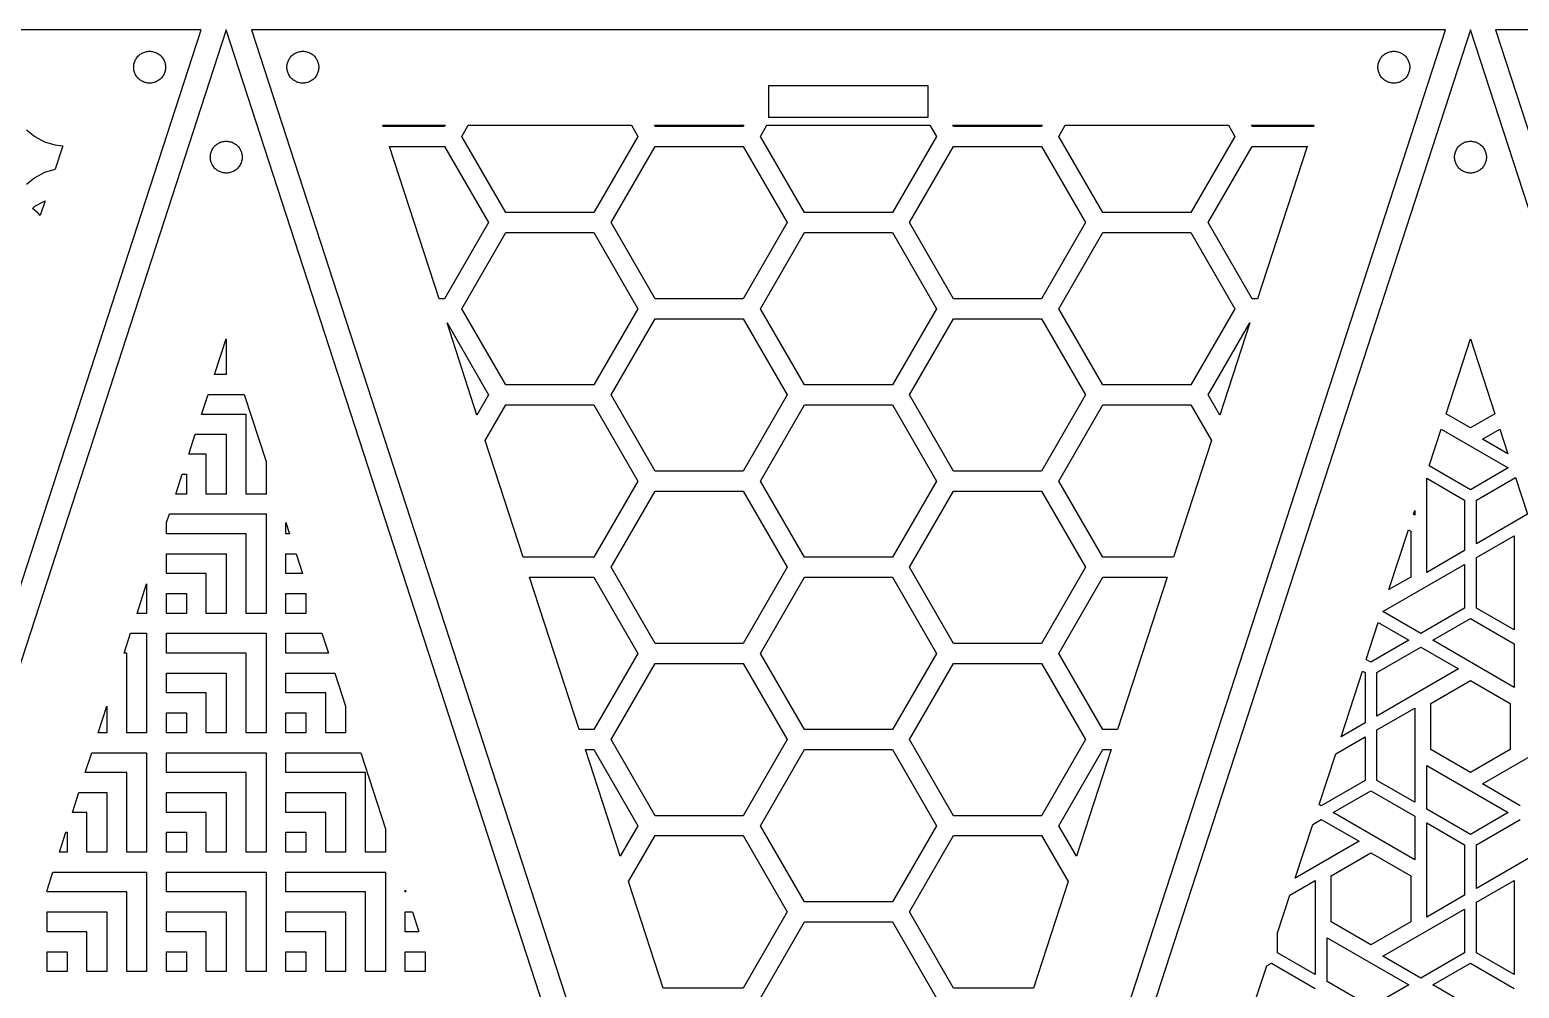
# Model space of a CAD drawing. Header units: metres. Extents: x 20 to 1108, y 20 to 485.
# Drawn here: x 539.2 to 726.4, y 130.4 to 250.8 of the extents above; entities that cross this region are included whole.
import ezdxf

# ---------------------------------------------------------------- set-up
doc = ezdxf.new("R2010")
doc.units = ezdxf.units.M

msp = doc.modelspace()

# ---------------------------------------------------------------- linework, layer by layer
for p, q in [((560.772, 250.826), (410.772, 250.826)), ((485.772, 20.0001), (560.772, 250.826)), ((563.926, 250.826), (488.926, 20)), ((638.926, 20), (563.926, 250.826)), ((717.081, 250.826), (567.081, 250.826)), ((567.081, 250.826), (642.081, 20.0001)), ((642.081, 20.0001), (717.081, 250.826)), ((720.235, 250.826), (645.235, 20)), ((795.235, 20), (720.235, 250.826)), ((873.389, 250.826), (723.389, 250.826)), ((723.389, 250.826), (798.389, 20.0001)), ((552.49, 246.976), (552.547, 247.087)), ((552.547, 247.087), (552.611, 247.195)), ((552.611, 247.195), (552.682, 247.3)), ((552.682, 247.3), (552.758, 247.399)), ((552.758, 247.399), (552.842, 247.493)), ((552.842, 247.493), (552.931, 247.582)), ((552.931, 247.582), (553.025, 247.665)), ((553.025, 247.665), (553.124, 247.742)), ((553.124, 247.742), (553.228, 247.813)), ((553.228, 247.813), (553.336, 247.877)), ((553.336, 247.877), (553.449, 247.934)), ((553.449, 247.934), (553.564, 247.984)), ((553.564, 247.984), (553.682, 248.026)), ((553.682, 248.026), (553.802, 248.062)), ((553.802, 248.062), (553.925, 248.089)), ((553.925, 248.089), (554.049, 248.109)), ((554.049, 248.109), (554.174, 248.12)), ((554.174, 248.12), (554.3, 248.124)), ((554.3, 248.124), (554.425, 248.12)), ((554.425, 248.12), (554.55, 248.109)), ((554.55, 248.109), (554.674, 248.089)), ((554.674, 248.089), (554.797, 248.062)), ((554.797, 248.062), (554.917, 248.026)), ((554.917, 248.026), (555.036, 247.984)), ((555.036, 247.984), (555.152, 247.934)), ((555.152, 247.934), (555.263, 247.877)), ((555.263, 247.877), (555.372, 247.813)), ((555.372, 247.813), (555.475, 247.742)), ((555.475, 247.742), (555.575, 247.665)), ((555.575, 247.665), (555.669, 247.582)), ((555.669, 247.582), (555.757, 247.493)), ((555.757, 247.493), (555.841, 247.399)), ((555.841, 247.399), (555.917, 247.3)), ((555.917, 247.3), (555.989, 247.195)), ((555.989, 247.195), (556.052, 247.087)), ((556.052, 247.087), (556.11, 246.976)), ((571.743, 246.976), (571.8, 247.087)), ((571.8, 247.087), (571.864, 247.195)), ((571.864, 247.195), (571.935, 247.3)), ((571.935, 247.3), (572.011, 247.399)), ((572.011, 247.399), (572.095, 247.493)), ((572.095, 247.493), (572.183, 247.582)), ((572.183, 247.582), (572.278, 247.665)), ((572.278, 247.665), (572.378, 247.742)), ((572.378, 247.742), (572.481, 247.813)), ((572.481, 247.813), (572.589, 247.877)), ((572.589, 247.877), (572.701, 247.934)), ((572.701, 247.934), (572.817, 247.984)), ((572.817, 247.984), (572.935, 248.026)), ((572.935, 248.026), (573.055, 248.062)), ((573.055, 248.062), (573.178, 248.089)), ((573.178, 248.089), (573.302, 248.109)), ((573.302, 248.109), (573.427, 248.12)), ((573.427, 248.12), (573.552, 248.124)), ((573.552, 248.124), (573.678, 248.12)), ((573.678, 248.12), (573.803, 248.109)), ((573.803, 248.109), (573.927, 248.089)), ((573.927, 248.089), (574.05, 248.062)), ((574.05, 248.062), (574.171, 248.026)), ((574.171, 248.026), (574.289, 247.984)), ((574.289, 247.984), (574.404, 247.934)), ((574.404, 247.934), (574.516, 247.877)), ((574.516, 247.877), (574.625, 247.813)), ((574.625, 247.813), (574.728, 247.742)), ((574.728, 247.742), (574.828, 247.665)), ((574.828, 247.665), (574.922, 247.582)), ((574.922, 247.582), (575.01, 247.493)), ((575.01, 247.493), (575.094, 247.399)), ((575.094, 247.399), (575.171, 247.3)), ((575.171, 247.3), (575.242, 247.195)), ((575.242, 247.195), (575.305, 247.087)), ((575.305, 247.087), (575.363, 246.976)), ((708.798, 246.976), (708.856, 247.087)), ((708.856, 247.087), (708.92, 247.195)), ((708.92, 247.195), (708.991, 247.3)), ((708.991, 247.3), (709.067, 247.399)), ((709.067, 247.399), (709.151, 247.493)), ((709.151, 247.493), (709.24, 247.582)), ((709.24, 247.582), (709.334, 247.665)), ((709.334, 247.665), (709.433, 247.742)), ((709.433, 247.742), (709.537, 247.813)), ((709.537, 247.813), (709.645, 247.877)), ((709.645, 247.877), (709.757, 247.934)), ((709.757, 247.934), (709.873, 247.984)), ((709.873, 247.984), (709.991, 248.026)), ((709.991, 248.026), (710.111, 248.062)), ((710.111, 248.062), (710.234, 248.089)), ((710.234, 248.089), (710.358, 248.109)), ((710.358, 248.109), (710.483, 248.12)), ((710.483, 248.12), (710.609, 248.124)), ((710.609, 248.124), (710.734, 248.12)), ((710.734, 248.12), (710.859, 248.109)), ((710.859, 248.109), (710.983, 248.089)), ((710.983, 248.089), (711.106, 248.062)), ((711.106, 248.062), (711.226, 248.026)), ((711.226, 248.026), (711.344, 247.984)), ((711.344, 247.984), (711.461, 247.934)), ((711.461, 247.934), (711.572, 247.877)), ((711.572, 247.877), (711.68, 247.813)), ((711.68, 247.813), (711.784, 247.742)), ((711.784, 247.742), (711.883, 247.665)), ((711.883, 247.665), (711.978, 247.582)), ((711.978, 247.582), (712.066, 247.493)), ((712.066, 247.493), (712.15, 247.399)), ((712.15, 247.399), (712.226, 247.3)), ((712.226, 247.3), (712.297, 247.195)), ((712.297, 247.195), (712.361, 247.087)), ((712.361, 247.087), (712.419, 246.976)), ((552.3, 246.124), (552.304, 246.249)), ((552.304, 245.998), (552.3, 246.124)), ((552.304, 246.249), (552.316, 246.375)), ((552.316, 245.873), (552.304, 245.998)), ((552.316, 246.375), (552.335, 246.499)), ((552.335, 245.749), (552.316, 245.873)), ((552.335, 246.499), (552.363, 246.621)), ((552.363, 245.627), (552.335, 245.749)), ((552.363, 246.621), (552.398, 246.742)), ((552.398, 245.506), (552.363, 245.627)), ((552.398, 246.742), (552.44, 246.86)), ((552.44, 245.388), (552.398, 245.506)), ((552.44, 246.86), (552.49, 246.976)), ((552.49, 245.273), (552.44, 245.388)), ((552.547, 245.16), (552.49, 245.273)), ((552.611, 245.052), (552.547, 245.16)), ((556.052, 245.16), (555.989, 245.052)), ((556.11, 245.273), (556.052, 245.16)), ((556.11, 246.976), (556.16, 246.86)), ((556.16, 245.388), (556.11, 245.273)), ((556.16, 246.86), (556.202, 246.742)), ((556.202, 245.506), (556.16, 245.388)), ((556.202, 246.742), (556.237, 246.621)), ((556.237, 245.627), (556.202, 245.506)), ((556.237, 246.621), (556.264, 246.499)), ((556.264, 245.749), (556.237, 245.627)), ((556.264, 246.499), (556.284, 246.375)), ((556.284, 245.873), (556.264, 245.749)), ((556.284, 246.375), (556.295, 246.249)), ((556.295, 245.998), (556.284, 245.873)), ((556.295, 246.249), (556.3, 246.124)), ((556.3, 246.124), (556.295, 245.998)), ((571.552, 246.124), (571.557, 246.249)), ((571.557, 245.998), (571.552, 246.124)), ((571.557, 246.249), (571.569, 246.375)), ((571.569, 245.873), (571.557, 245.998)), ((571.569, 246.375), (571.589, 246.499)), ((571.589, 245.749), (571.569, 245.873)), ((571.589, 246.499), (571.616, 246.621)), ((571.616, 245.627), (571.589, 245.749)), ((571.616, 246.621), (571.651, 246.742)), ((571.651, 245.506), (571.616, 245.627)), ((571.651, 246.742), (571.693, 246.86)), ((571.693, 245.388), (571.651, 245.506)), ((571.693, 246.86), (571.743, 246.976)), ((571.743, 245.273), (571.693, 245.388)), ((571.8, 245.16), (571.743, 245.273)), ((571.864, 245.052), (571.8, 245.16)), ((575.305, 245.16), (575.242, 245.052)), ((575.363, 245.273), (575.305, 245.16)), ((575.363, 246.976), (575.413, 246.86)), ((575.413, 245.388), (575.363, 245.273)), ((575.413, 246.86), (575.455, 246.742)), ((575.455, 245.506), (575.413, 245.388)), ((575.455, 246.742), (575.49, 246.621)), ((575.49, 245.627), (575.455, 245.506)), ((575.49, 246.621), (575.517, 246.499)), ((575.517, 245.749), (575.49, 245.627)), ((575.517, 246.499), (575.537, 246.375)), ((575.537, 245.873), (575.517, 245.749)), ((575.537, 246.375), (575.548, 246.249)), ((575.548, 245.998), (575.537, 245.873)), ((575.548, 246.249), (575.552, 246.124)), ((575.552, 246.124), (575.548, 245.998)), ((708.609, 246.124), (708.613, 246.249)), ((708.613, 245.998), (708.609, 246.124)), ((708.613, 246.249), (708.625, 246.375)), ((708.625, 245.873), (708.613, 245.998)), ((708.625, 246.375), (708.644, 246.499)), ((708.644, 245.749), (708.625, 245.873)), ((708.644, 246.499), (708.672, 246.621)), ((708.672, 245.627), (708.644, 245.749)), ((708.672, 246.621), (708.707, 246.742)), ((708.707, 245.506), (708.672, 245.627)), ((708.707, 246.742), (708.749, 246.86)), ((708.749, 245.388), (708.707, 245.506)), ((708.749, 246.86), (708.798, 246.976)), ((708.798, 245.273), (708.749, 245.388)), ((708.856, 245.16), (708.798, 245.273)), ((708.92, 245.052), (708.856, 245.16)), ((712.361, 245.16), (712.297, 245.052)), ((712.419, 245.273), (712.361, 245.16)), ((712.419, 246.976), (712.468, 246.86)), ((712.468, 245.388), (712.419, 245.273)), ((712.468, 246.86), (712.51, 246.742)), ((712.51, 245.506), (712.468, 245.388)), ((712.51, 246.742), (712.546, 246.621)), ((712.546, 245.627), (712.51, 245.506)), ((712.546, 246.621), (712.573, 246.499)), ((712.573, 245.749), (712.546, 245.627)), ((712.573, 246.499), (712.592, 246.375)), ((712.592, 245.873), (712.573, 245.749)), ((712.592, 246.375), (712.604, 246.249)), ((712.604, 245.998), (712.592, 245.873)), ((712.604, 246.249), (712.609, 246.124)), ((712.609, 246.124), (712.604, 245.998)), ((552.682, 244.948), (552.611, 245.052)), ((552.758, 244.849), (552.682, 244.948)), ((552.842, 244.755), (552.758, 244.849)), ((552.931, 244.666), (552.842, 244.755)), ((553.025, 244.583), (552.931, 244.666)), ((553.124, 244.506), (553.025, 244.583)), ((553.228, 244.436), (553.124, 244.506)), ((553.336, 244.371), (553.228, 244.436)), ((553.449, 244.315), (553.336, 244.371)), ((553.564, 244.265), (553.449, 244.315)), ((553.682, 244.222), (553.564, 244.265)), ((553.802, 244.187), (553.682, 244.222)), ((553.925, 244.159), (553.802, 244.187)), ((554.049, 244.14), (553.925, 244.159)), ((554.174, 244.128), (554.049, 244.14)), ((554.3, 244.124), (554.174, 244.128)), ((554.425, 244.128), (554.3, 244.124)), ((554.55, 244.14), (554.425, 244.128)), ((554.674, 244.159), (554.55, 244.14)), ((554.797, 244.187), (554.674, 244.159)), ((554.917, 244.222), (554.797, 244.187)), ((555.036, 244.265), (554.917, 244.222)), ((555.152, 244.315), (555.036, 244.265)), ((555.263, 244.371), (555.152, 244.315)), ((555.372, 244.436), (555.263, 244.371)), ((555.475, 244.506), (555.372, 244.436)), ((555.575, 244.583), (555.475, 244.506)), ((555.669, 244.666), (555.575, 244.583)), ((555.757, 244.755), (555.669, 244.666)), ((555.841, 244.849), (555.757, 244.755)), ((555.917, 244.948), (555.841, 244.849)), ((555.989, 245.052), (555.917, 244.948)), ((571.935, 244.948), (571.864, 245.052)), ((572.011, 244.849), (571.935, 244.948)), ((572.095, 244.755), (572.011, 244.849)), ((572.183, 244.666), (572.095, 244.755)), ((572.278, 244.583), (572.183, 244.666)), ((572.378, 244.506), (572.278, 244.583)), ((572.481, 244.436), (572.378, 244.506)), ((572.589, 244.371), (572.481, 244.436)), ((572.701, 244.315), (572.589, 244.371)), ((572.817, 244.265), (572.701, 244.315)), ((572.935, 244.222), (572.817, 244.265)), ((573.055, 244.187), (572.935, 244.222)), ((573.178, 244.159), (573.055, 244.187)), ((573.302, 244.14), (573.178, 244.159)), ((573.427, 244.128), (573.302, 244.14)), ((573.552, 244.124), (573.427, 244.128)), ((573.678, 244.128), (573.552, 244.124)), ((573.803, 244.14), (573.678, 244.128)), ((573.927, 244.159), (573.803, 244.14)), ((574.05, 244.187), (573.927, 244.159)), ((574.171, 244.222), (574.05, 244.187)), ((574.289, 244.265), (574.171, 244.222)), ((574.404, 244.315), (574.289, 244.265)), ((574.516, 244.371), (574.404, 244.315)), ((574.625, 244.436), (574.516, 244.371)), ((574.728, 244.506), (574.625, 244.436)), ((574.828, 244.583), (574.728, 244.506)), ((574.922, 244.666), (574.828, 244.583)), ((575.01, 244.755), (574.922, 244.666)), ((575.094, 244.849), (575.01, 244.755)), ((575.171, 244.948), (575.094, 244.849)), ((575.242, 245.052), (575.171, 244.948)), ((632.081, 239.826), (632.081, 243.826)), ((632.081, 243.826), (652.081, 243.826)), ((652.081, 243.826), (652.081, 239.826)), ((708.991, 244.948), (708.92, 245.052)), ((709.067, 244.849), (708.991, 244.948)), ((709.151, 244.755), (709.067, 244.849)), ((709.24, 244.666), (709.151, 244.755)), ((709.334, 244.583), (709.24, 244.666)), ((709.433, 244.506), (709.334, 244.583)), ((709.537, 244.436), (709.433, 244.506)), ((709.645, 244.371), (709.537, 244.436)), ((709.757, 244.315), (709.645, 244.371)), ((709.873, 244.265), (709.757, 244.315)), ((709.991, 244.222), (709.873, 244.265)), ((710.111, 244.187), (709.991, 244.222)), ((710.234, 244.159), (710.111, 244.187)), ((710.358, 244.14), (710.234, 244.159)), ((710.483, 244.128), (710.358, 244.14)), ((710.609, 244.124), (710.483, 244.128)), ((710.734, 244.128), (710.609, 244.124)), ((710.859, 244.14), (710.734, 244.128)), ((710.983, 244.159), (710.859, 244.14)), ((711.106, 244.187), (710.983, 244.159)), ((711.226, 244.222), (711.106, 244.187)), ((711.344, 244.265), (711.226, 244.222)), ((711.461, 244.315), (711.344, 244.265)), ((711.572, 244.371), (711.461, 244.315)), ((711.68, 244.436), (711.572, 244.371)), ((711.784, 244.506), (711.68, 244.436)), ((711.883, 244.583), (711.784, 244.506)), ((711.978, 244.666), (711.883, 244.583)), ((712.066, 244.755), (711.978, 244.666)), ((712.15, 244.849), (712.066, 244.755)), ((712.226, 244.948), (712.15, 244.849)), ((712.297, 245.052), (712.226, 244.948)), ((652.081, 239.826), (632.081, 239.826)), ((538.822, 238.276), (539.883, 237.406)), ((583.645, 238.679), (583.597, 238.826)), ((583.597, 238.826), (591.444, 238.826)), ((591.359, 238.679), (583.645, 238.679)), ((591.444, 238.826), (591.359, 238.679)), ((593.524, 237.429), (594.331, 238.826)), ((594.331, 238.826), (614.831, 238.826)), ((614.831, 238.826), (615.637, 237.429)), ((617.802, 238.679), (617.717, 238.826)), ((617.717, 238.826), (628.944, 238.826)), ((628.859, 238.679), (617.802, 238.679)), ((628.944, 238.826), (628.859, 238.679)), ((631.024, 237.429), (631.831, 238.826)), ((631.831, 238.826), (652.331, 238.826)), ((652.331, 238.826), (653.137, 237.429)), ((655.302, 238.679), (655.217, 238.826)), ((655.217, 238.826), (666.444, 238.826)), ((666.359, 238.679), (655.302, 238.679)), ((666.444, 238.826), (666.359, 238.679)), ((668.524, 237.429), (669.331, 238.826)), ((669.331, 238.826), (689.831, 238.826)), ((689.831, 238.826), (690.637, 237.429)), ((692.802, 238.679), (692.717, 238.826)), ((692.717, 238.826), (700.564, 238.826)), ((700.516, 238.679), (692.802, 238.679)), ((700.564, 238.826), (700.516, 238.679)), ((539.883, 237.406), (541.093, 236.759)), ((541.093, 236.759), (542.407, 236.36)), ((542.407, 236.36), (543.421, 236.261)), ((543.421, 236.261), (542.458, 233.297)), ((562.117, 235.678), (562.173, 235.79)), ((562.173, 235.79), (562.238, 235.898)), ((562.238, 235.898), (562.308, 236.002)), ((562.308, 236.002), (562.385, 236.101)), ((562.385, 236.101), (562.468, 236.195)), ((562.468, 236.195), (562.557, 236.284)), ((562.557, 236.284), (562.652, 236.367)), ((562.652, 236.367), (562.751, 236.444)), ((562.751, 236.444), (562.855, 236.515)), ((562.855, 236.515), (562.962, 236.579)), ((562.962, 236.579), (563.075, 236.636)), ((563.075, 236.636), (563.19, 236.686)), ((563.19, 236.686), (563.308, 236.728)), ((563.308, 236.728), (563.429, 236.763)), ((563.429, 236.763), (563.551, 236.791)), ((563.551, 236.791), (563.675, 236.81)), ((563.675, 236.81), (563.8, 236.822)), ((563.8, 236.822), (563.926, 236.826)), ((563.926, 236.826), (564.052, 236.822)), ((564.052, 236.822), (564.177, 236.81)), ((564.177, 236.81), (564.301, 236.791)), ((564.301, 236.791), (564.423, 236.763)), ((564.423, 236.763), (564.544, 236.728)), ((564.544, 236.728), (564.663, 236.686)), ((564.663, 236.686), (564.778, 236.636)), ((564.778, 236.636), (564.89, 236.579)), ((564.89, 236.579), (564.998, 236.515)), ((564.998, 236.515), (565.102, 236.444)), ((565.102, 236.444), (565.201, 236.367)), ((565.201, 236.367), (565.295, 236.284)), ((565.295, 236.284), (565.384, 236.195)), ((565.384, 236.195), (565.467, 236.101)), ((565.467, 236.101), (565.544, 236.002)), ((565.544, 236.002), (565.615, 235.898)), ((565.615, 235.898), (565.679, 235.79)), ((565.679, 235.79), (565.736, 235.678)), ((590.679, 217.028), (584.458, 236.178)), ((584.458, 236.178), (591.359, 236.178)), ((591.359, 236.178), (596.887, 226.604)), ((599.052, 227.854), (593.524, 237.429)), ((615.637, 237.429), (610.109, 227.854)), ((612.274, 226.604), (617.802, 236.178)), ((617.802, 236.178), (628.859, 236.178)), ((628.859, 236.178), (634.387, 226.604)), ((636.552, 227.854), (631.024, 237.429)), ((653.137, 237.429), (647.609, 227.854)), ((649.774, 226.604), (655.302, 236.178)), ((655.302, 236.178), (666.359, 236.178)), ((666.359, 236.178), (671.887, 226.604)), ((674.052, 227.854), (668.524, 237.429)), ((690.637, 237.429), (685.109, 227.854)), ((687.274, 226.604), (692.802, 236.178)), ((692.802, 236.178), (699.704, 236.178)), ((699.704, 236.178), (693.482, 217.028)), ((718.426, 235.678), (718.482, 235.79)), ((718.482, 235.79), (718.547, 235.898)), ((718.547, 235.898), (718.617, 236.002)), ((718.617, 236.002), (718.694, 236.101)), ((718.694, 236.101), (718.777, 236.195)), ((718.777, 236.195), (718.866, 236.284)), ((718.866, 236.284), (718.961, 236.367)), ((718.961, 236.367), (719.059, 236.444)), ((719.059, 236.444), (719.164, 236.515)), ((719.164, 236.515), (719.271, 236.579)), ((719.271, 236.579), (719.384, 236.636)), ((719.384, 236.636), (719.499, 236.686)), ((719.499, 236.686), (719.617, 236.728)), ((719.617, 236.728), (719.738, 236.763)), ((719.738, 236.763), (719.86, 236.791)), ((719.86, 236.791), (719.984, 236.81)), ((719.984, 236.81), (720.109, 236.822)), ((720.109, 236.822), (720.235, 236.826)), ((720.235, 236.826), (720.361, 236.822)), ((720.361, 236.822), (720.486, 236.81)), ((720.486, 236.81), (720.61, 236.791)), ((720.61, 236.791), (720.732, 236.763)), ((720.732, 236.763), (720.853, 236.728)), ((720.853, 236.728), (720.971, 236.686)), ((720.971, 236.686), (721.087, 236.636)), ((721.087, 236.636), (721.199, 236.579)), ((721.199, 236.579), (721.306, 236.515)), ((721.306, 236.515), (721.411, 236.444)), ((721.411, 236.444), (721.51, 236.367)), ((721.51, 236.367), (721.604, 236.284)), ((721.604, 236.284), (721.693, 236.195)), ((721.693, 236.195), (721.776, 236.101)), ((721.776, 236.101), (721.853, 236.002)), ((721.853, 236.002), (721.924, 235.898)), ((721.924, 235.898), (721.988, 235.79)), ((721.988, 235.79), (722.045, 235.678)), ((561.926, 234.826), (561.93, 234.952)), ((561.93, 234.701), (561.926, 234.826)), ((561.93, 234.952), (561.942, 235.077)), ((561.942, 234.576), (561.93, 234.701)), ((561.942, 235.077), (561.961, 235.201)), ((561.961, 234.451), (561.942, 234.576)), ((561.961, 235.201), (561.989, 235.324)), ((561.989, 234.329), (561.961, 234.451)), ((561.989, 235.324), (562.024, 235.444)), ((562.024, 234.208), (561.989, 234.329)), ((562.024, 235.444), (562.067, 235.562)), ((562.067, 234.09), (562.024, 234.208)), ((562.067, 235.562), (562.117, 235.678)), ((562.117, 233.975), (562.067, 234.09)), ((562.173, 233.863), (562.117, 233.975)), ((565.736, 233.975), (565.679, 233.863)), ((565.736, 235.678), (565.786, 235.562)), ((565.786, 234.09), (565.736, 233.975)), ((565.786, 235.562), (565.829, 235.444)), ((565.829, 234.208), (565.786, 234.09)), ((565.829, 235.444), (565.864, 235.324)), ((565.864, 234.329), (565.829, 234.208)), ((565.864, 235.324), (565.891, 235.201)), ((565.891, 234.451), (565.864, 234.329)), ((565.891, 235.201), (565.911, 235.077)), ((565.911, 234.576), (565.891, 234.451)), ((565.911, 235.077), (565.922, 234.952)), ((565.922, 234.701), (565.911, 234.576)), ((565.922, 234.952), (565.926, 234.826)), ((565.926, 234.826), (565.922, 234.701)), ((718.235, 234.826), (718.239, 234.952)), ((718.239, 234.701), (718.235, 234.826)), ((718.239, 234.952), (718.251, 235.077)), ((718.251, 234.576), (718.239, 234.701)), ((718.251, 235.077), (718.27, 235.201)), ((718.27, 234.451), (718.251, 234.576)), ((718.27, 235.201), (718.298, 235.324)), ((718.298, 234.329), (718.27, 234.451)), ((718.298, 235.324), (718.333, 235.444)), ((718.333, 234.208), (718.298, 234.329)), ((718.333, 235.444), (718.376, 235.562)), ((718.376, 234.09), (718.333, 234.208)), ((718.376, 235.562), (718.426, 235.678)), ((718.426, 233.975), (718.376, 234.09)), ((718.482, 233.863), (718.426, 233.975)), ((722.045, 233.975), (721.988, 233.863)), ((722.045, 235.678), (722.094, 235.562)), ((722.094, 234.09), (722.045, 233.975)), ((722.094, 235.562), (722.137, 235.444)), ((722.137, 234.208), (722.094, 234.09)), ((722.137, 235.444), (722.173, 235.324)), ((722.173, 234.329), (722.137, 234.208)), ((722.173, 235.324), (722.2, 235.201)), ((722.2, 234.451), (722.173, 234.329)), ((722.2, 235.201), (722.219, 235.077)), ((722.219, 234.576), (722.2, 234.451)), ((722.219, 235.077), (722.231, 234.952)), ((722.231, 234.701), (722.219, 234.576)), ((722.231, 234.952), (722.235, 234.826)), ((722.235, 234.826), (722.231, 234.701)), ((539.883, 232.246), (538.822, 231.376)), ((541.093, 232.894), (539.883, 232.246)), ((542.407, 233.292), (541.093, 232.894)), ((542.458, 233.297), (542.407, 233.292)), ((562.238, 233.755), (562.173, 233.863)), ((562.308, 233.651), (562.238, 233.755)), ((562.385, 233.551), (562.308, 233.651)), ((562.468, 233.457), (562.385, 233.551)), ((562.557, 233.368), (562.468, 233.457)), ((562.652, 233.285), (562.557, 233.368)), ((562.751, 233.208), (562.652, 233.285)), ((562.855, 233.138), (562.751, 233.208)), ((562.962, 233.074), (562.855, 233.138)), ((563.075, 233.017), (562.962, 233.074)), ((563.19, 232.967), (563.075, 233.017)), ((563.308, 232.924), (563.19, 232.967)), ((563.429, 232.889), (563.308, 232.924)), ((563.551, 232.862), (563.429, 232.889)), ((563.675, 232.842), (563.551, 232.862)), ((563.8, 232.83), (563.675, 232.842)), ((563.926, 232.826), (563.8, 232.83)), ((564.052, 232.83), (563.926, 232.826)), ((564.177, 232.842), (564.052, 232.83)), ((564.301, 232.862), (564.177, 232.842)), ((564.423, 232.889), (564.301, 232.862)), ((564.544, 232.924), (564.423, 232.889)), ((564.663, 232.967), (564.544, 232.924)), ((564.778, 233.017), (564.663, 232.967)), ((564.89, 233.074), (564.778, 233.017)), ((564.998, 233.138), (564.89, 233.074)), ((565.102, 233.208), (564.998, 233.138)), ((565.201, 233.285), (565.102, 233.208)), ((565.295, 233.368), (565.201, 233.285)), ((565.384, 233.457), (565.295, 233.368)), ((565.467, 233.551), (565.384, 233.457)), ((565.544, 233.651), (565.467, 233.551)), ((565.615, 233.755), (565.544, 233.651)), ((565.679, 233.863), (565.615, 233.755)), ((718.547, 233.755), (718.482, 233.863)), ((718.617, 233.651), (718.547, 233.755)), ((718.694, 233.551), (718.617, 233.651)), ((718.777, 233.457), (718.694, 233.551)), ((718.866, 233.368), (718.777, 233.457)), ((718.961, 233.285), (718.866, 233.368)), ((719.059, 233.208), (718.961, 233.285)), ((719.164, 233.138), (719.059, 233.208)), ((719.271, 233.074), (719.164, 233.138)), ((719.384, 233.017), (719.271, 233.074)), ((719.499, 232.967), (719.384, 233.017)), ((719.617, 232.924), (719.499, 232.967)), ((719.738, 232.889), (719.617, 232.924)), ((719.86, 232.862), (719.738, 232.889)), ((719.984, 232.842), (719.86, 232.862)), ((720.109, 232.83), (719.984, 232.842)), ((720.235, 232.826), (720.109, 232.83)), ((720.361, 232.83), (720.235, 232.826)), ((720.486, 232.842), (720.361, 232.83)), ((720.61, 232.862), (720.486, 232.842)), ((720.732, 232.889), (720.61, 232.862)), ((720.853, 232.924), (720.732, 232.889)), ((720.971, 232.967), (720.853, 232.924)), ((721.087, 233.017), (720.971, 232.967)), ((721.199, 233.074), (721.087, 233.017)), ((721.306, 233.138), (721.199, 233.074)), ((721.411, 233.208), (721.306, 233.138)), ((721.51, 233.285), (721.411, 233.208)), ((721.604, 233.368), (721.51, 233.285)), ((721.693, 233.457), (721.604, 233.368)), ((721.776, 233.551), (721.693, 233.457)), ((721.853, 233.651), (721.776, 233.551)), ((721.924, 233.755), (721.853, 233.651)), ((721.988, 233.863), (721.924, 233.755)), ((539.572, 228.391), (539.883, 228.647)), ((540.322, 227.776), (539.572, 228.391)), ((539.883, 228.647), (541.093, 229.293)), ((541.164, 229.315), (540.568, 227.476)), ((541.093, 229.293), (541.164, 229.315)), ((540.568, 227.476), (540.322, 227.776)), ((596.887, 226.604), (591.359, 217.028)), ((610.109, 227.854), (599.052, 227.854)), ((617.802, 217.028), (612.274, 226.604)), ((634.387, 226.604), (628.859, 217.028)), ((647.609, 227.854), (636.552, 227.854)), ((655.302, 217.028), (649.774, 226.604)), ((671.887, 226.604), (666.359, 217.028)), ((685.109, 227.854), (674.052, 227.854)), ((692.802, 217.028), (687.274, 226.604)), ((593.524, 215.778), (599.052, 225.353)), ((599.052, 225.353), (610.109, 225.353)), ((610.109, 225.353), (615.637, 215.778)), ((631.024, 215.778), (636.552, 225.353)), ((636.552, 225.353), (647.609, 225.353)), ((647.609, 225.353), (653.137, 215.778)), ((668.524, 215.778), (674.052, 225.353)), ((674.052, 225.353), (685.109, 225.353)), ((685.109, 225.353), (690.637, 215.778)), ((591.359, 217.028), (590.679, 217.028)), ((599.052, 206.203), (593.524, 215.778)), ((615.637, 215.778), (610.109, 206.203)), ((628.859, 217.028), (617.802, 217.028)), ((636.552, 206.203), (631.024, 215.778)), ((653.137, 215.778), (647.609, 206.203)), ((666.359, 217.028), (655.302, 217.028)), ((674.052, 206.203), (668.524, 215.778)), ((690.637, 215.778), (685.109, 206.203)), ((693.482, 217.028), (692.802, 217.028)), ((591.665, 213.999), (596.887, 204.952)), ((595.425, 202.422), (591.665, 213.999)), ((612.274, 204.952), (617.802, 214.527)), ((617.802, 214.527), (628.859, 214.527)), ((628.859, 214.527), (634.387, 204.952)), ((649.774, 204.952), (655.302, 214.527)), ((655.302, 214.527), (666.359, 214.527)), ((666.359, 214.527), (671.887, 204.952)), ((687.274, 204.952), (692.497, 213.999)), ((692.497, 213.999), (688.736, 202.422)), ((562.466, 207.5), (563.926, 211.993)), ((563.926, 211.993), (563.926, 207.5)), ((717.18, 202.593), (720.235, 211.993)), ((720.235, 211.993), (723.29, 202.593)), ((563.926, 207.5), (562.466, 207.5)), ((610.109, 206.203), (599.052, 206.203)), ((647.609, 206.203), (636.552, 206.203)), ((685.109, 206.203), (674.052, 206.203)), ((560.841, 202.5), (561.654, 205)), ((561.654, 205), (566.199, 205)), ((566.199, 205), (568.926, 196.605)), ((596.887, 204.952), (595.425, 202.422)), ((617.802, 195.378), (612.274, 204.952)), ((634.387, 204.952), (628.859, 195.378)), ((655.302, 195.378), (649.774, 204.952)), ((671.887, 204.952), (666.359, 195.378)), ((688.736, 202.422), (687.274, 204.952)), ((566.426, 202.5), (560.841, 202.5)), ((566.426, 192.5), (566.426, 202.5)), ((596.465, 199.222), (599.052, 203.702)), ((599.052, 203.702), (610.109, 203.702)), ((610.109, 203.702), (615.637, 194.127)), ((631.024, 194.127), (636.552, 203.702)), ((636.552, 203.702), (647.609, 203.702)), ((647.609, 203.702), (653.137, 194.127)), ((668.524, 194.127), (674.052, 203.702)), ((674.052, 203.702), (685.109, 203.702)), ((685.109, 203.702), (687.696, 199.222)), ((720.235, 200.83), (717.18, 202.593)), ((723.29, 202.593), (720.235, 200.83)), ((715.049, 196.03), (716.549, 200.648)), ((716.549, 200.648), (724.984, 195.777)), ((721.735, 199.386), (723.922, 200.648)), ((723.922, 200.648), (724.931, 197.54)), ((559.217, 197.5), (560.03, 200)), ((560.03, 200), (563.926, 200)), ((563.926, 200), (563.926, 192.5)), ((601.232, 184.553), (596.465, 199.222)), ((687.696, 199.222), (682.929, 184.553)), ((724.931, 197.54), (721.735, 199.386)), ((561.426, 197.5), (559.217, 197.5)), ((561.426, 192.5), (561.426, 197.5)), ((568.926, 196.605), (568.926, 192.5)), ((557.592, 192.5), (558.405, 195)), ((558.405, 195), (558.926, 195)), ((558.926, 195), (558.926, 192.5)), ((628.859, 195.378), (617.802, 195.378)), ((666.359, 195.378), (655.302, 195.378)), ((720.235, 193.035), (715.049, 196.03)), ((724.984, 195.777), (720.235, 193.035)), ((615.637, 194.127), (610.109, 184.553)), ((612.274, 183.302), (617.802, 192.877)), ((617.802, 192.877), (628.859, 192.877)), ((628.859, 192.877), (634.387, 183.302)), ((636.552, 184.553), (631.024, 194.127)), ((653.137, 194.127), (647.609, 184.553)), ((649.774, 183.302), (655.302, 192.877)), ((655.302, 192.877), (666.359, 192.877)), ((666.359, 192.877), (671.887, 183.302)), ((674.052, 184.553), (668.524, 194.127)), ((714.735, 194.477), (719.485, 191.735)), ((714.735, 182.643), (714.735, 194.477)), ((720.985, 191.735), (725.896, 194.57)), ((725.896, 194.57), (727.396, 189.952)), ((558.926, 192.5), (557.592, 192.5)), ((563.926, 192.5), (561.426, 192.5)), ((568.926, 192.5), (566.426, 192.5)), ((719.485, 191.735), (719.485, 185.385)), ((720.986, 186.251), (720.985, 191.735)), ((556.426, 188.911), (556.78, 190)), ((556.78, 190), (568.926, 190)), ((568.926, 190), (568.926, 177.5)), ((713.074, 189.952), (713.235, 190.449)), ((713.235, 189.859), (713.074, 189.952)), ((713.235, 190.449), (713.235, 189.859)), ((727.396, 189.952), (720.986, 186.251)), ((556.426, 187.5), (556.426, 188.911)), ((566.426, 187.5), (556.426, 187.5)), ((566.426, 177.5), (566.426, 187.5)), ((571.426, 187.5), (571.426, 188.911)), ((571.426, 188.911), (571.884, 187.5)), ((571.884, 187.5), (571.426, 187.5)), ((709.998, 180.485), (712.441, 188.007)), ((712.441, 188.007), (712.735, 187.838)), ((712.735, 187.838), (712.735, 182.066)), ((720.985, 184.519), (725.735, 187.261)), ((725.735, 187.261), (725.735, 175.426)), ((719.485, 185.385), (714.735, 182.643)), ((556.426, 182.5), (556.426, 185)), ((556.426, 185), (563.926, 185)), ((563.926, 185), (563.926, 177.5)), ((571.426, 182.5), (571.426, 185)), ((571.426, 185), (572.697, 185)), ((572.697, 185), (573.509, 182.5)), ((610.109, 184.553), (601.232, 184.553)), ((647.609, 184.553), (636.552, 184.553)), ((682.929, 184.553), (674.052, 184.553)), ((709.235, 177.735), (719.484, 183.652)), ((719.484, 183.652), (719.485, 178.168)), ((720.985, 178.168), (720.985, 184.519)), ((561.426, 182.5), (556.426, 182.5)), ((561.426, 177.5), (561.426, 182.5)), ((573.509, 182.5), (571.426, 182.5)), ((608.266, 162.901), (602.045, 182.052)), ((602.045, 182.052), (610.109, 182.052)), ((610.109, 182.052), (615.637, 172.477)), ((617.802, 173.727), (612.274, 183.302)), ((634.387, 183.302), (628.859, 173.727)), ((631.024, 172.477), (636.552, 182.052)), ((636.552, 182.052), (647.609, 182.052)), ((647.609, 182.052), (653.137, 172.477)), ((655.302, 173.727), (649.774, 183.302)), ((671.887, 183.302), (666.359, 173.727)), ((668.524, 172.477), (674.052, 182.052)), ((674.052, 182.052), (682.117, 182.052)), ((682.117, 182.052), (675.895, 162.901)), ((712.735, 182.066), (709.998, 180.485)), ((552.718, 177.5), (553.926, 181.216)), ((553.926, 181.216), (553.926, 177.5)), ((556.426, 177.5), (556.426, 180)), ((556.426, 180), (558.926, 180)), ((558.926, 180), (558.926, 177.5)), ((571.426, 177.5), (571.426, 180)), ((571.426, 180), (573.926, 180)), ((573.926, 180), (573.926, 177.5)), ((719.485, 178.168), (713.985, 174.993)), ((725.735, 175.426), (720.985, 178.168)), ((553.926, 177.5), (552.718, 177.5)), ((558.926, 177.5), (556.426, 177.5)), ((563.926, 177.5), (561.426, 177.5)), ((568.926, 177.5), (566.426, 177.5)), ((573.926, 177.5), (571.426, 177.5)), ((707.15, 171.722), (708.651, 176.34)), ((708.651, 176.34), (712.484, 174.127)), ((713.985, 174.993), (709.235, 177.735)), ((715.486, 174.126), (720.235, 176.868)), ((720.235, 176.868), (725.735, 173.693)), ((551.094, 172.5), (551.907, 175)), ((551.907, 175), (553.926, 175)), ((553.926, 175), (553.926, 162.5)), ((556.426, 172.5), (556.426, 175)), ((556.426, 175), (568.926, 175)), ((568.926, 175), (568.926, 162.5)), ((571.426, 172.5), (571.426, 175)), ((571.426, 175), (575.946, 175)), ((575.946, 175), (576.758, 172.5)), ((712.484, 174.127), (707.735, 171.384)), ((725.735, 168.209), (715.486, 174.126)), ((551.426, 172.5), (551.094, 172.5)), ((551.426, 162.5), (551.426, 172.5)), ((566.426, 172.5), (556.426, 172.5)), ((566.426, 162.5), (566.426, 172.5)), ((576.758, 172.5), (571.426, 172.5)), ((615.637, 172.477), (610.109, 162.901)), ((628.859, 173.727), (617.802, 173.727)), ((636.552, 162.901), (631.024, 172.477)), ((653.137, 172.477), (647.609, 162.901)), ((666.359, 173.727), (655.302, 173.727)), ((674.052, 162.901), (668.524, 172.477)), ((708.485, 170.085), (713.985, 173.26)), ((713.985, 173.26), (718.735, 170.518)), ((725.735, 173.693), (725.735, 168.209)), ((612.274, 161.651), (617.802, 171.226)), ((617.802, 171.226), (628.859, 171.226)), ((628.859, 171.226), (634.387, 161.651)), ((649.774, 161.651), (655.302, 171.226)), ((655.302, 171.226), (666.359, 171.226)), ((666.359, 171.226), (671.887, 161.651)), ((707.735, 171.384), (707.15, 171.722)), ((718.735, 170.518), (708.486, 164.6)), ((556.426, 167.5), (556.426, 170)), ((556.426, 170), (563.926, 170)), ((563.926, 170), (563.926, 162.5)), ((571.426, 167.5), (571.426, 170)), ((571.426, 170), (577.571, 170)), ((577.571, 170), (578.926, 165.828)), ((703.994, 162.007), (706.676, 170.263)), ((706.676, 170.263), (706.985, 170.085)), ((706.985, 170.085), (706.985, 163.734)), ((708.486, 164.6), (708.485, 170.085)), ((715.235, 166.187), (720.235, 169.074)), ((720.235, 169.074), (725.235, 166.188)), ((561.426, 167.5), (556.426, 167.5)), ((561.426, 162.5), (561.426, 167.5)), ((576.426, 167.5), (571.426, 167.5)), ((576.426, 162.5), (576.426, 167.5)), ((547.845, 162.5), (548.926, 165.828)), ((548.926, 165.828), (548.926, 162.5)), ((556.426, 162.5), (556.426, 165)), ((556.426, 165), (558.926, 165)), ((558.926, 165), (558.926, 162.5)), ((571.426, 162.5), (571.426, 165)), ((571.426, 165), (573.926, 165)), ((573.926, 165), (573.926, 162.5)), ((578.926, 165.828), (578.926, 162.5)), ((708.485, 162.868), (713.235, 165.61)), ((713.235, 165.61), (713.235, 153.775)), ((715.235, 160.414), (715.235, 166.187)), ((725.235, 166.188), (725.235, 160.415)), ((610.109, 162.901), (608.266, 162.901)), ((647.609, 162.901), (636.552, 162.901)), ((675.895, 162.901), (674.052, 162.901)), ((706.985, 163.734), (703.994, 162.007)), ((708.485, 156.517), (708.485, 162.868)), ((548.926, 162.5), (547.845, 162.5)), ((553.926, 162.5), (551.426, 162.5)), ((558.926, 162.5), (556.426, 162.5)), ((563.926, 162.5), (561.426, 162.5)), ((568.926, 162.5), (566.426, 162.5)), ((573.926, 162.5), (571.426, 162.5)), ((578.926, 162.5), (576.426, 162.5)), ((617.802, 152.076), (612.274, 161.651)), ((634.387, 161.651), (628.859, 152.076)), ((655.302, 152.076), (649.774, 161.651)), ((671.887, 161.651), (666.359, 152.076)), ((703.301, 159.875), (706.984, 162.002)), ((706.984, 162.002), (706.985, 156.517)), ((721.735, 156.084), (731.984, 162.002)), ((546.22, 157.5), (547.033, 160)), ((547.033, 160), (553.926, 160)), ((553.926, 160), (553.926, 147.5)), ((556.426, 157.5), (556.426, 160)), ((556.426, 160), (568.926, 160)), ((568.926, 160), (568.926, 147.5)), ((571.426, 157.5), (571.426, 160)), ((571.426, 160), (580.82, 160)), ((580.82, 160), (583.926, 150.44)), ((609.079, 160.401), (610.109, 160.401)), ((613.431, 147.006), (609.079, 160.401)), ((610.109, 160.401), (615.637, 150.826)), ((631.024, 150.826), (636.552, 160.401)), ((636.552, 160.401), (647.609, 160.401)), ((647.609, 160.401), (653.137, 150.826)), ((668.524, 150.826), (674.052, 160.401)), ((675.083, 160.401), (670.73, 147.006)), ((674.052, 160.401), (675.083, 160.401)), ((701.226, 153.491), (703.301, 159.875)), ((720.235, 157.528), (715.235, 160.414)), ((725.235, 160.415), (720.235, 157.528)), ((551.426, 157.5), (546.22, 157.5)), ((551.426, 147.5), (551.426, 157.5)), ((566.426, 157.5), (556.426, 157.5)), ((566.426, 147.5), (566.426, 157.5)), ((581.426, 157.5), (571.426, 157.5)), ((581.426, 147.5), (581.426, 157.5)), ((714.735, 152.909), (714.735, 158.393)), ((714.735, 158.393), (724.984, 152.476)), ((706.985, 156.517), (701.485, 153.342)), ((713.235, 153.775), (708.485, 156.517)), ((726.485, 153.342), (721.735, 156.084)), ((544.595, 152.5), (545.408, 155)), ((545.408, 155), (548.926, 155)), ((548.926, 155), (548.926, 147.5)), ((556.426, 152.5), (556.426, 155)), ((556.426, 155), (563.926, 155)), ((563.926, 155), (563.926, 147.5)), ((571.426, 152.5), (571.426, 155)), ((571.426, 155), (578.926, 155)), ((578.926, 155), (578.926, 147.5)), ((701.485, 153.342), (701.226, 153.491)), ((702.986, 152.475), (707.735, 155.218)), ((707.735, 155.218), (713.235, 152.042)), ((546.426, 152.5), (544.595, 152.5)), ((546.426, 147.5), (546.426, 152.5)), ((561.426, 152.5), (556.426, 152.5)), ((561.426, 147.5), (561.426, 152.5)), ((576.426, 152.5), (571.426, 152.5)), ((576.426, 147.5), (576.426, 152.5)), ((628.859, 152.076), (617.802, 152.076)), ((666.359, 152.076), (655.302, 152.076)), ((700.414, 150.991), (701.485, 151.609)), ((701.485, 151.609), (706.235, 148.867)), ((713.235, 146.558), (702.986, 152.475)), ((713.235, 152.042), (713.235, 146.558)), ((720.235, 149.734), (714.735, 152.909)), ((724.984, 152.476), (720.235, 149.734)), ((720.985, 148.434), (726.485, 151.609)), ((542.971, 147.5), (543.784, 150)), ((543.784, 150), (543.926, 150)), ((543.926, 150), (543.926, 147.5)), ((556.426, 147.5), (556.426, 150)), ((556.426, 150), (558.926, 150)), ((558.926, 150), (558.926, 147.5)), ((571.426, 147.5), (571.426, 150)), ((571.426, 150), (573.926, 150)), ((573.926, 150), (573.926, 147.5)), ((583.926, 150.44), (583.926, 147.5)), ((615.637, 150.826), (613.431, 147.006)), ((636.552, 141.251), (631.024, 150.826)), ((653.137, 150.826), (647.609, 141.251)), ((670.73, 147.006), (668.524, 150.826)), ((698.22, 144.24), (700.414, 150.991)), ((714.735, 151.176), (719.485, 148.434)), ((714.735, 139.341), (714.735, 151.176)), ((614.471, 143.807), (617.802, 149.576)), ((617.802, 149.576), (628.859, 149.576)), ((628.859, 149.576), (634.387, 140.001)), ((649.774, 140.001), (655.302, 149.576)), ((655.302, 149.576), (666.359, 149.576)), ((666.359, 149.576), (669.69, 143.807)), ((706.235, 148.867), (698.22, 144.24)), ((719.485, 148.434), (719.485, 142.083)), ((720.986, 142.95), (720.985, 148.434)), ((731.235, 148.867), (720.986, 142.95)), ((543.926, 147.5), (542.971, 147.5)), ((548.926, 147.5), (546.426, 147.5)), ((553.926, 147.5), (551.426, 147.5)), ((558.926, 147.5), (556.426, 147.5)), ((563.926, 147.5), (561.426, 147.5)), ((568.926, 147.5), (566.426, 147.5)), ((573.926, 147.5), (571.426, 147.5)), ((578.926, 147.5), (576.426, 147.5)), ((583.926, 147.5), (581.426, 147.5)), ((702.736, 144.537), (707.735, 147.423)), ((707.735, 147.423), (712.735, 144.537)), ((541.426, 142.746), (542.159, 145)), ((542.159, 145), (553.926, 145)), ((553.926, 145), (553.926, 132.5)), ((556.426, 142.5), (556.426, 145)), ((556.426, 145), (568.926, 145)), ((568.926, 145), (568.926, 132.5)), ((571.426, 142.5), (571.426, 145)), ((571.426, 145), (583.926, 145)), ((583.926, 145), (583.926, 132.5)), ((702.736, 138.764), (702.736, 144.537)), ((712.735, 144.537), (712.735, 138.764)), ((541.426, 142.5), (541.426, 142.746)), ((551.426, 142.5), (541.426, 142.5)), ((551.426, 132.5), (551.426, 142.5)), ((566.426, 142.5), (556.426, 142.5)), ((566.426, 132.5), (566.426, 142.5)), ((581.426, 142.5), (571.426, 142.5)), ((581.426, 132.5), (581.426, 142.5)), ((586.426, 142.5), (586.426, 142.746)), ((586.426, 142.746), (586.506, 142.5)), ((586.506, 142.5), (586.426, 142.5)), ((618.819, 130.426), (614.471, 143.807)), ((669.69, 143.807), (665.342, 130.426)), ((697.528, 142.108), (700.735, 143.959)), ((700.735, 143.959), (700.735, 132.125)), ((720.985, 141.217), (725.735, 143.959)), ((725.735, 143.959), (725.735, 132.125)), ((647.609, 141.251), (636.552, 141.251)), ((695.985, 137.36), (697.528, 142.108)), ((709.235, 134.434), (719.484, 140.351)), ((719.485, 142.083), (714.735, 139.341)), ((719.484, 140.351), (719.485, 134.867)), ((720.985, 134.867), (720.985, 141.217)), ((541.426, 137.5), (541.426, 140)), ((541.426, 140), (548.926, 140)), ((548.926, 140), (548.926, 132.5)), ((556.426, 137.5), (556.426, 140)), ((556.426, 140), (563.926, 140)), ((563.926, 140), (563.926, 132.5)), ((571.426, 137.5), (571.426, 140)), ((571.426, 140), (578.926, 140)), ((578.926, 140), (578.926, 132.5)), ((586.426, 137.5), (586.426, 140)), ((586.426, 140), (587.319, 140)), ((587.319, 140), (588.13, 137.5)), ((634.387, 140.001), (628.859, 130.426)), ((631.024, 129.176), (636.552, 138.751)), ((636.552, 138.751), (647.609, 138.751)), ((647.609, 138.751), (653.137, 129.176)), ((655.302, 130.426), (649.774, 140.001)), ((707.735, 135.878), (702.736, 138.764)), ((712.735, 138.764), (707.735, 135.878)), ((546.426, 137.5), (541.426, 137.5)), ((546.426, 132.5), (546.426, 137.5)), ((561.426, 137.5), (556.426, 137.5)), ((561.426, 132.5), (561.426, 137.5)), ((576.426, 137.5), (571.426, 137.5)), ((576.426, 132.5), (576.426, 137.5)), ((588.13, 137.5), (586.426, 137.5)), ((695.985, 134.867), (695.985, 137.36)), ((702.235, 131.258), (702.235, 136.743)), ((702.235, 136.743), (712.484, 130.825)), ((541.426, 132.5), (541.426, 135)), ((541.426, 135), (543.926, 135)), ((543.926, 135), (543.926, 132.5)), ((556.426, 132.5), (556.426, 135)), ((556.426, 135), (558.926, 135)), ((558.926, 135), (558.926, 132.5)), ((571.426, 132.5), (571.426, 135)), ((571.426, 135), (573.926, 135)), ((573.926, 135), (573.926, 132.5)), ((586.426, 132.5), (586.426, 135)), ((586.426, 135), (588.926, 135)), ((588.926, 135), (588.926, 132.5)), ((700.735, 132.125), (695.985, 134.867)), ((719.485, 134.867), (713.985, 131.691)), ((725.735, 132.125), (720.985, 134.867)), ((693.329, 129.184), (694.641, 133.225)), ((694.641, 133.225), (695.235, 133.567)), ((695.235, 133.567), (700.735, 130.392)), ((713.985, 131.691), (709.235, 134.434)), ((715.486, 130.825), (720.235, 133.567)), ((720.235, 133.567), (725.735, 130.392)), ((543.926, 132.5), (541.426, 132.5)), ((548.926, 132.5), (546.426, 132.5)), ((553.926, 132.5), (551.426, 132.5)), ((558.926, 132.5), (556.426, 132.5)), ((563.926, 132.5), (561.426, 132.5)), ((568.926, 132.5), (566.426, 132.5)), ((573.926, 132.5), (571.426, 132.5)), ((578.926, 132.5), (576.426, 132.5)), ((583.926, 132.5), (581.426, 132.5)), ((588.926, 132.5), (586.426, 132.5)), ((707.735, 128.083), (702.235, 131.258)), ((628.859, 130.426), (618.819, 130.426)), ((665.342, 130.426), (655.302, 130.426)), ((712.484, 130.825), (707.735, 128.083)), ((725.735, 124.908), (715.486, 130.825))]:
    msp.add_line(p, q)

doc.saveas('drawing.dxf')
